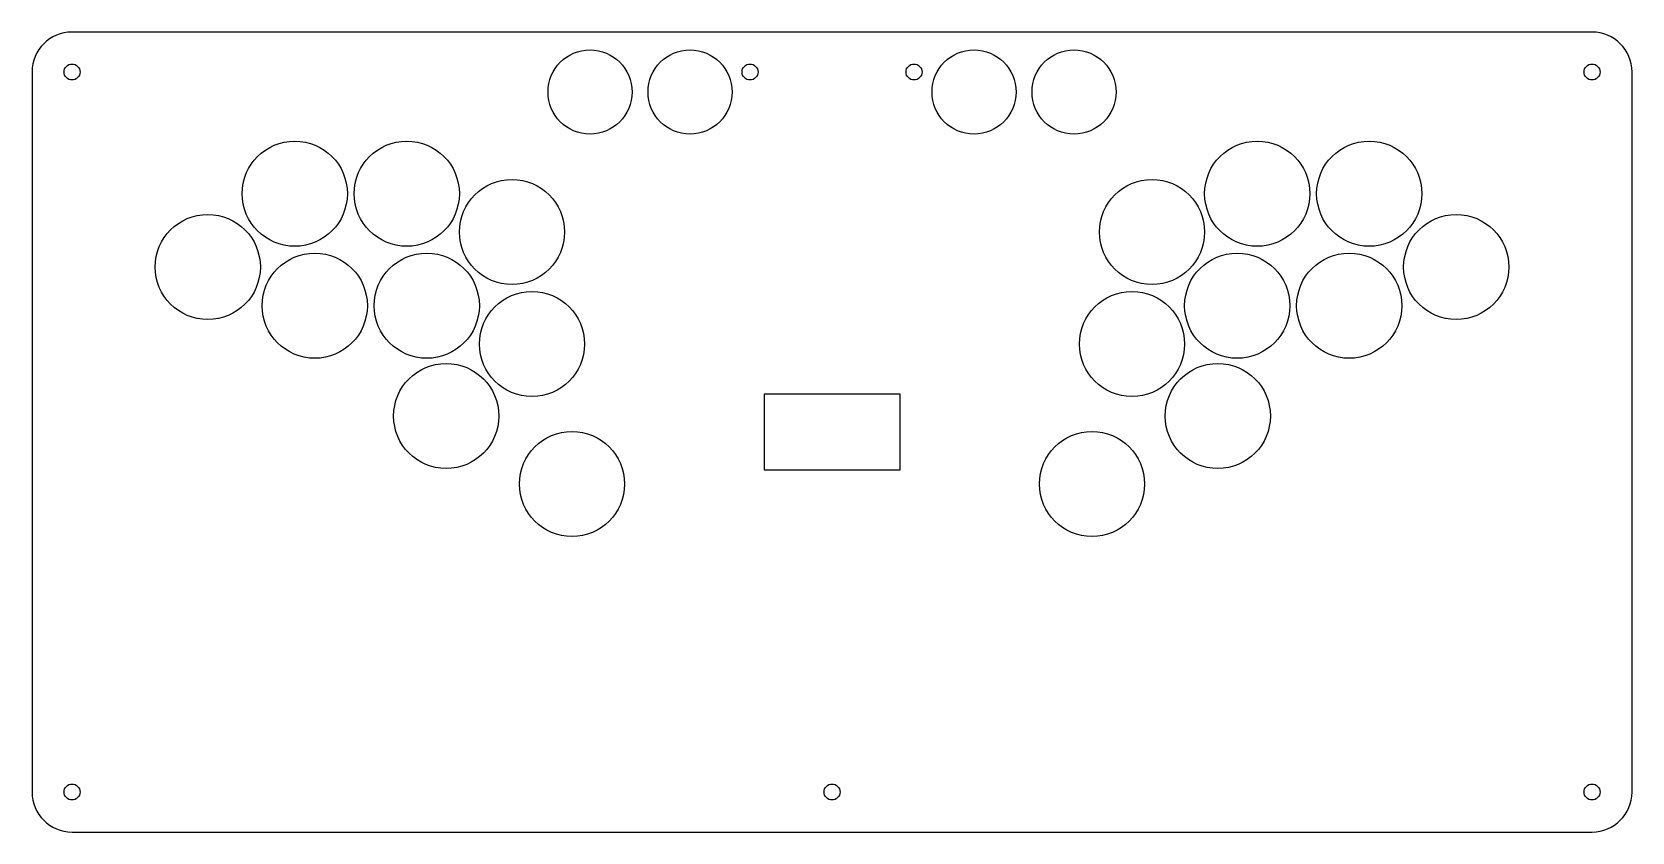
# Model space of a CAD drawing. Header units: metres. Extents: x 0 to 40, y 0 to 20.
import ezdxf

# ---------------------------------------------------------------- set-up
doc = ezdxf.new("R2010")
doc.units = ezdxf.units.M

msp = doc.modelspace()

# ---------------------------------------------------------------- linework, layer by layer
for points in [[(39, 20), (1, 20)], [(0, 19), (0, 1)], [(40, 1), (40, 19)], [(18.3, 9.05), (21.7, 9.05), (21.7, 10.95), (18.3, 10.95), (18.3, 9.05)], [(1, 0), (39, 0)]]:
    msp.add_lwpolyline(points)
for centre, radius in [((13.95, 18.5), 1.05), ((16.45, 18.5), 1.05), ((23.55, 18.5), 1.05), ((26.05, 18.5), 1.05), ((1, 19), 0.2), ((17.95, 19), 0.2), ((22.05, 19), 0.2), ((39, 19), 0.2), ((6.569, 15.958), 1.315), ((9.369, 15.958), 1.315), ((30.631, 15.958), 1.315), ((33.431, 15.958), 1.315), ((12, 15), 1.315), ((28, 15), 1.315), ((4.394, 14.125), 1.315), ((35.606, 14.125), 1.315), ((7.069, 13.158), 1.315), ((9.869, 13.158), 1.315), ((30.131, 13.158), 1.315), ((32.931, 13.158), 1.315), ((12.5, 12.2), 1.315), ((27.5, 12.2), 1.315), ((10.355, 10.4), 1.315), ((29.645, 10.4), 1.315), ((13.5, 8.7), 1.315), ((26.5, 8.7), 1.315), ((1, 1), 0.2), ((20, 1), 0.2), ((39, 1), 0.2)]:
    msp.add_circle(centre, radius)
for centre, start, end in [((1, 19), 90, 180), ((39, 19), 0, 90), ((1, 1), 180, 270), ((39, 1), 270, 360)]:
    msp.add_arc(centre, 1, start, end)

doc.saveas('drawing.dxf')
